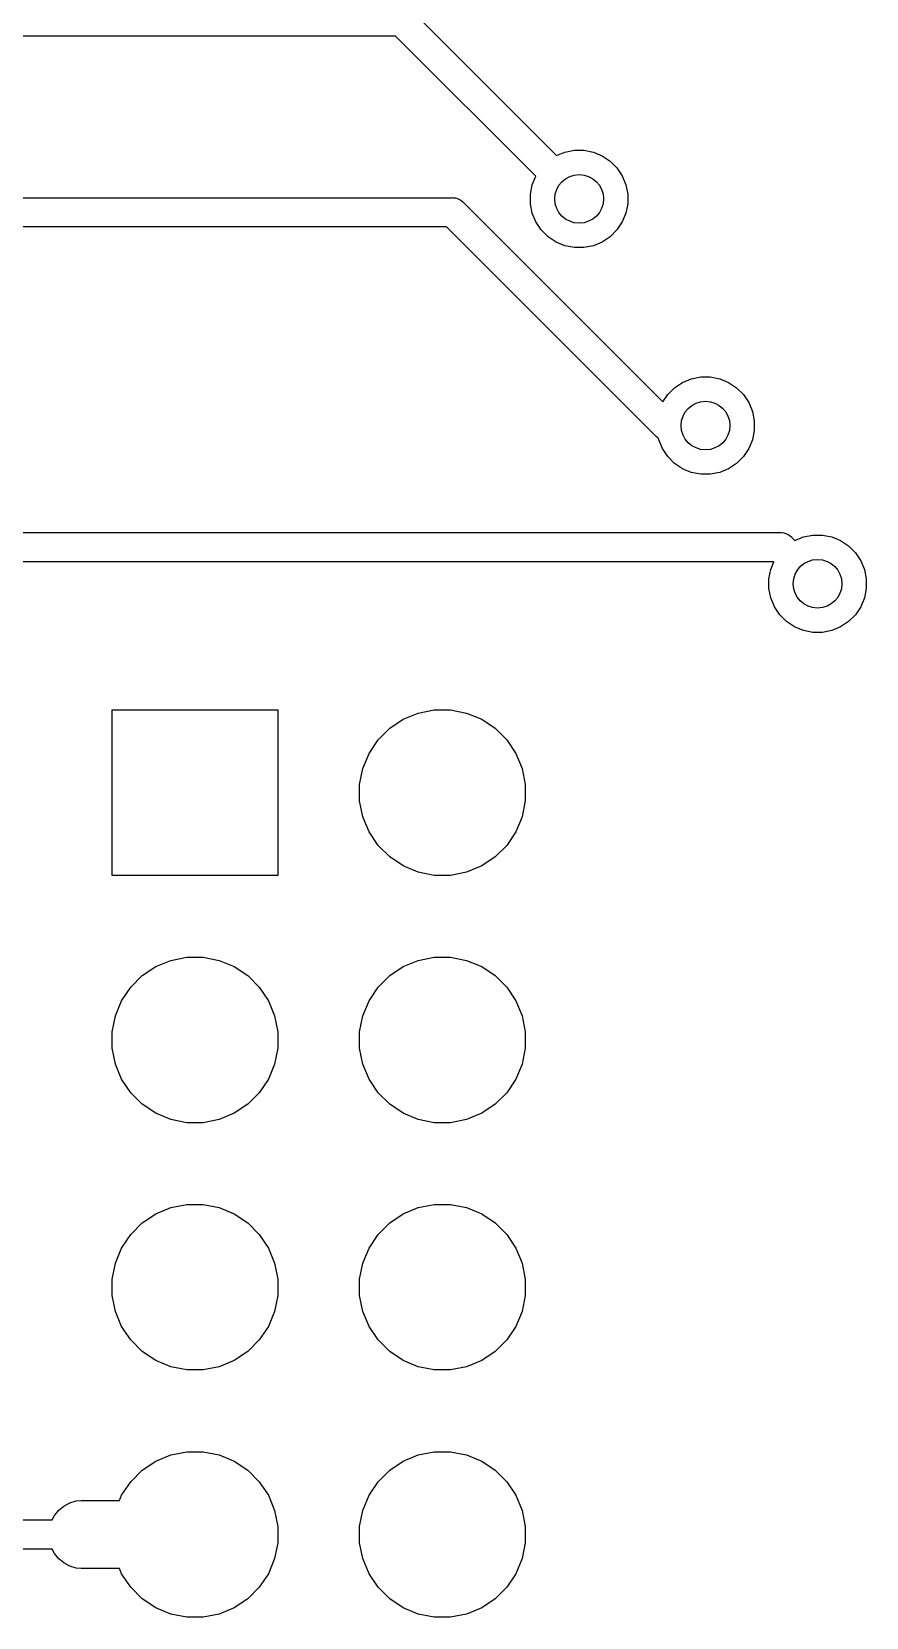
# Model space of a CAD drawing. Extents: x -3.6 to 94.4, y -84.3 to 13.7.
# Drawn here: x 85.83 to 94.4, y -38.49 to -22.2 of the extents above; entities that cross this region are included whole.
import ezdxf

# ---------------------------------------------------------------- set-up
doc = ezdxf.new("R2010")
doc.units = 0
doc.layers.add('BLACK', color=7, linetype='CONTINUOUS')

msp = doc.modelspace()

# ---------------------------------------------------------------- linework, layer by layer
at = {"layer": 'BLACK', "linetype": 'CONTINUOUS'}
for p, q in [((89.7423, -21.9991), (91.2203, -23.4772)), ((89.5689, -22.25), (84.7311, -22.25)), ((91.0082, -23.6893), (89.5689, -22.25)), ((91.2203, -23.4772), (91.3072, -23.4412)), ((91.3072, -23.4412), (91.4038, -23.422)), ((91.4038, -23.422), (91.5023, -23.422)), ((91.5023, -23.422), (91.5989, -23.4412)), ((91.5989, -23.4412), (91.6899, -23.4789)), ((91.6899, -23.4789), (91.7718, -23.5336)), ((91.7718, -23.5336), (91.8414, -23.6033)), ((91.8414, -23.6033), (91.8961, -23.6852)), ((90.9722, -23.7762), (91.0082, -23.6893)), ((91.8961, -23.6852), (91.9338, -23.7762)), ((80.4261, -23.91), (90.1466, -23.91)), ((90.1466, -23.91), (90.154, -23.9093)), ((90.154, -23.9093), (90.1614, -23.91)), ((90.1614, -23.91), (90.1614, -23.91)), ((90.1614, -23.91), (90.1834, -23.9122)), ((90.1834, -23.9122), (90.2117, -23.9207)), ((90.2117, -23.9207), (90.2377, -23.9347)), ((90.2377, -23.9347), (90.2606, -23.9534)), ((90.953, -23.8728), (90.9722, -23.7762)), ((90.953, -23.9712), (90.953, -23.8728)), ((91.9338, -23.7762), (91.953, -23.8728)), ((91.953, -23.8728), (91.953, -23.9712)), ((90.2606, -23.9534), (90.2653, -23.9591)), ((90.2653, -23.9591), (92.3119, -26.0057)), ((90.9722, -24.0678), (90.953, -23.9712)), ((91.0099, -24.1588), (90.9722, -24.0678)), ((91.9338, -24.0678), (91.8961, -24.1588)), ((91.953, -23.9712), (91.9338, -24.0678)), ((90.0919, -24.21), (80.4261, -24.21)), ((92.2327, -26.3509), (90.0919, -24.21)), ((91.0646, -24.2407), (91.0099, -24.1588)), ((91.1343, -24.3104), (91.0646, -24.2407)), ((91.8414, -24.2407), (91.7718, -24.3104)), ((91.8961, -24.1588), (91.8414, -24.2407)), ((91.2162, -24.3651), (91.1343, -24.3104)), ((91.3072, -24.4028), (91.2162, -24.3651)), ((91.4038, -24.422), (91.3072, -24.4028)), ((91.5023, -24.422), (91.4038, -24.422)), ((91.5989, -24.4028), (91.5023, -24.422)), ((91.6899, -24.3651), (91.5989, -24.4028)), ((91.7718, -24.3104), (91.6899, -24.3651)), ((92.3616, -25.9313), (92.4313, -25.8616)), ((92.4313, -25.8616), (92.5132, -25.8069)), ((92.5132, -25.8069), (92.6042, -25.7692)), ((92.6042, -25.7692), (92.7008, -25.75)), ((92.7008, -25.75), (92.7993, -25.75)), ((92.7993, -25.75), (92.8959, -25.7692)), ((92.8959, -25.7692), (92.9868, -25.8069)), ((92.9868, -25.8069), (93.0687, -25.8616)), ((93.0687, -25.8616), (93.1384, -25.9313)), ((92.3119, -26.0057), (92.3616, -25.9313)), ((93.1384, -25.9313), (93.1931, -26.0132)), ((93.1931, -26.0132), (93.2308, -26.1042)), ((93.2308, -26.1042), (93.25, -26.2008)), ((93.25, -26.2008), (93.25, -26.2992)), ((92.2374, -26.3566), (92.2327, -26.3509)), ((92.2447, -26.3625), (92.2374, -26.3566)), ((92.2603, -26.3753), (92.2447, -26.3625)), ((92.2657, -26.3782), (92.2603, -26.3753)), ((92.2692, -26.3958), (92.2657, -26.3782)), ((93.25, -26.2992), (93.2308, -26.3958)), ((92.3069, -26.4868), (92.2692, -26.3958)), ((92.3616, -26.5687), (92.3069, -26.4868)), ((93.1931, -26.4868), (93.1384, -26.5687)), ((93.2308, -26.3958), (93.1931, -26.4868)), ((92.4313, -26.6384), (92.3616, -26.5687)), ((92.5132, -26.6931), (92.4313, -26.6384)), ((92.6042, -26.7308), (92.5132, -26.6931)), ((92.9868, -26.6931), (92.8959, -26.7308)), ((93.0687, -26.6384), (92.9868, -26.6931)), ((93.1384, -26.5687), (93.0687, -26.6384)), ((92.7008, -26.75), (92.6042, -26.7308)), ((92.7993, -26.75), (92.7008, -26.75)), ((92.8959, -26.7308), (92.7993, -26.75)), ((84.1607, -27.35), (93.5177, -27.35)), ((93.5177, -27.35), (93.525, -27.3493)), ((93.525, -27.3493), (93.5324, -27.35)), ((93.5324, -27.35), (93.5324, -27.35)), ((93.5324, -27.35), (93.5544, -27.3522)), ((93.5544, -27.3522), (93.5827, -27.3607)), ((93.5827, -27.3607), (93.6087, -27.3747)), ((93.6087, -27.3747), (93.6316, -27.3934)), ((93.6316, -27.3934), (93.6363, -27.3991)), ((93.6363, -27.3991), (93.6673, -27.4302)), ((93.6673, -27.4302), (93.7542, -27.3942)), ((93.7542, -27.3942), (93.8508, -27.375)), ((93.8508, -27.375), (93.9493, -27.375)), ((93.9493, -27.375), (94.0459, -27.3942)), ((94.0459, -27.3942), (94.1368, -27.4319)), ((94.1368, -27.4319), (94.2187, -27.4866)), ((94.2187, -27.4866), (94.2884, -27.5563)), ((93.452, -27.65), (84.1059, -27.65)), ((93.4192, -27.7292), (93.452, -27.65)), ((94.2884, -27.5563), (94.3431, -27.6382)), ((94.3431, -27.6382), (94.3808, -27.7292)), ((93.4, -27.8258), (93.4192, -27.7292)), ((93.4, -27.9242), (93.4, -27.8258)), ((94.3808, -27.7292), (94.4, -27.8258)), ((94.4, -27.8258), (94.4, -27.9242)), ((93.4192, -28.0208), (93.4, -27.9242)), ((94.4, -27.9242), (94.3808, -28.0208)), ((93.4569, -28.1118), (93.4192, -28.0208)), ((93.5116, -28.1937), (93.4569, -28.1118)), ((94.3431, -28.1118), (94.2884, -28.1937)), ((94.3808, -28.0208), (94.3431, -28.1118)), ((93.5813, -28.2634), (93.5116, -28.1937)), ((93.6632, -28.3181), (93.5813, -28.2634)), ((93.7542, -28.3558), (93.6632, -28.3181)), ((94.1368, -28.3181), (94.0459, -28.3558)), ((94.2187, -28.2634), (94.1368, -28.3181)), ((94.2884, -28.1937), (94.2187, -28.2634)), ((93.8508, -28.375), (93.7542, -28.3558)), ((93.9493, -28.375), (93.8508, -28.375)), ((94.0459, -28.3558), (93.9493, -28.375)), ((86.66, -30.87), (86.66, -29.17)), ((86.66, -29.17), (88.36, -29.17)), ((88.36, -29.17), (88.36, -30.87)), ((89.5082, -29.3598), (89.6474, -29.2667)), ((89.6474, -29.2667), (89.8021, -29.2027)), ((89.8021, -29.2027), (89.9663, -29.17)), ((89.9663, -29.17), (90.1337, -29.17)), ((90.1337, -29.17), (90.2979, -29.2027)), ((90.2979, -29.2027), (90.4526, -29.2667)), ((90.4526, -29.2667), (90.5918, -29.3598)), ((89.3898, -29.4782), (89.5082, -29.3598)), ((90.5918, -29.3598), (90.7102, -29.4782)), ((89.2327, -29.7721), (89.2967, -29.6174)), ((89.2967, -29.6174), (89.3898, -29.4782)), ((90.7102, -29.4782), (90.8033, -29.6174)), ((90.8033, -29.6174), (90.8673, -29.7721)), ((89.2, -29.9363), (89.2327, -29.7721)), ((90.8673, -29.7721), (90.9, -29.9363)), ((89.2, -30.1037), (89.2, -29.9363)), ((90.9, -29.9363), (90.9, -30.1037)), ((89.2327, -30.2679), (89.2, -30.1037)), ((90.9, -30.1037), (90.8673, -30.2679)), ((89.2967, -30.4226), (89.2327, -30.2679)), ((90.8673, -30.2679), (90.8033, -30.4226)), ((89.3898, -30.5618), (89.2967, -30.4226)), ((90.8033, -30.4226), (90.7102, -30.5618)), ((89.5082, -30.6802), (89.3898, -30.5618)), ((90.7102, -30.5618), (90.5918, -30.6802)), ((89.6474, -30.7733), (89.5082, -30.6802)), ((89.8021, -30.8373), (89.6474, -30.7733)), ((90.4526, -30.7733), (90.2979, -30.8373)), ((90.5918, -30.6802), (90.4526, -30.7733)), ((88.36, -30.87), (86.66, -30.87)), ((89.9663, -30.87), (89.8021, -30.8373)), ((90.1337, -30.87), (89.9663, -30.87)), ((90.2979, -30.8373), (90.1337, -30.87)), ((87.1074, -31.8067), (87.2621, -31.7427)), ((87.2621, -31.7427), (87.4263, -31.71)), ((87.4263, -31.71), (87.5937, -31.71)), ((87.5937, -31.71), (87.7579, -31.7427)), ((87.7579, -31.7427), (87.9126, -31.8067)), ((89.6474, -31.8067), (89.8021, -31.7427)), ((89.8021, -31.7427), (89.9663, -31.71)), ((89.9663, -31.71), (90.1337, -31.71)), ((90.1337, -31.71), (90.2979, -31.7427)), ((90.2979, -31.7427), (90.4526, -31.8067)), ((86.8498, -32.0182), (86.9682, -31.8998)), ((86.9682, -31.8998), (87.1074, -31.8067)), ((87.9126, -31.8067), (88.0518, -31.8998)), ((88.0518, -31.8998), (88.1702, -32.0182)), ((89.3898, -32.0182), (89.5082, -31.8998)), ((89.5082, -31.8998), (89.6474, -31.8067)), ((90.4526, -31.8067), (90.5918, -31.8998)), ((90.5918, -31.8998), (90.7102, -32.0182)), ((86.7567, -32.1574), (86.8498, -32.0182)), ((88.1702, -32.0182), (88.2633, -32.1574)), ((89.2967, -32.1574), (89.3898, -32.0182)), ((90.7102, -32.0182), (90.8033, -32.1574)), ((86.6927, -32.3121), (86.7567, -32.1574)), ((88.2633, -32.1574), (88.3273, -32.3121)), ((89.2327, -32.3121), (89.2967, -32.1574)), ((90.8033, -32.1574), (90.8673, -32.3121)), ((86.66, -32.4763), (86.6927, -32.3121)), ((88.3273, -32.3121), (88.36, -32.4763)), ((89.2, -32.4763), (89.2327, -32.3121)), ((90.8673, -32.3121), (90.9, -32.4763)), ((86.66, -32.6437), (86.66, -32.4763)), ((88.36, -32.4763), (88.36, -32.6437)), ((89.2, -32.6437), (89.2, -32.4763)), ((90.9, -32.4763), (90.9, -32.6437)), ((86.6927, -32.8079), (86.66, -32.6437)), ((88.36, -32.6437), (88.3273, -32.8079)), ((89.2327, -32.8079), (89.2, -32.6437)), ((90.9, -32.6437), (90.8673, -32.8079)), ((86.7567, -32.9626), (86.6927, -32.8079)), ((88.3273, -32.8079), (88.2633, -32.9626)), ((89.2967, -32.9626), (89.2327, -32.8079)), ((90.8673, -32.8079), (90.8033, -32.9626)), ((86.8498, -33.1018), (86.7567, -32.9626)), ((88.2633, -32.9626), (88.1702, -33.1018)), ((89.3898, -33.1018), (89.2967, -32.9626)), ((90.8033, -32.9626), (90.7102, -33.1018)), ((86.9682, -33.2202), (86.8498, -33.1018)), ((87.1074, -33.3133), (86.9682, -33.2202)), ((88.0518, -33.2202), (87.9126, -33.3133)), ((88.1702, -33.1018), (88.0518, -33.2202)), ((89.5082, -33.2202), (89.3898, -33.1018)), ((89.6474, -33.3133), (89.5082, -33.2202)), ((90.5918, -33.2202), (90.4526, -33.3133)), ((90.7102, -33.1018), (90.5918, -33.2202)), ((87.2621, -33.3773), (87.1074, -33.3133)), ((87.4263, -33.41), (87.2621, -33.3773)), ((87.7579, -33.3773), (87.5937, -33.41)), ((87.9126, -33.3133), (87.7579, -33.3773)), ((89.8021, -33.3773), (89.6474, -33.3133)), ((89.9663, -33.41), (89.8021, -33.3773)), ((90.2979, -33.3773), (90.1337, -33.41)), ((90.4526, -33.3133), (90.2979, -33.3773)), ((87.5937, -33.41), (87.4263, -33.41)), ((90.1337, -33.41), (89.9663, -33.41)), ((86.9682, -34.4398), (87.1074, -34.3467)), ((87.1074, -34.3467), (87.2621, -34.2827)), ((87.2621, -34.2827), (87.4263, -34.25)), ((87.4263, -34.25), (87.5937, -34.25)), ((87.5937, -34.25), (87.7579, -34.2827)), ((87.7579, -34.2827), (87.9126, -34.3467)), ((87.9126, -34.3467), (88.0518, -34.4398)), ((89.5082, -34.4398), (89.6474, -34.3467)), ((89.6474, -34.3467), (89.8021, -34.2827)), ((89.8021, -34.2827), (89.9663, -34.25)), ((89.9663, -34.25), (90.1337, -34.25)), ((90.1337, -34.25), (90.2979, -34.2827)), ((90.2979, -34.2827), (90.4526, -34.3467)), ((90.4526, -34.3467), (90.5918, -34.4398)), ((86.8498, -34.5582), (86.9682, -34.4398)), ((88.0518, -34.4398), (88.1702, -34.5582)), ((89.3898, -34.5582), (89.5082, -34.4398)), ((90.5918, -34.4398), (90.7102, -34.5582)), ((86.7567, -34.6974), (86.8498, -34.5582)), ((88.1702, -34.5582), (88.2633, -34.6974)), ((89.2967, -34.6974), (89.3898, -34.5582)), ((90.7102, -34.5582), (90.8033, -34.6974)), ((86.6927, -34.8521), (86.7567, -34.6974)), ((88.2633, -34.6974), (88.3273, -34.8521)), ((89.2327, -34.8521), (89.2967, -34.6974)), ((90.8033, -34.6974), (90.8673, -34.8521)), ((86.66, -35.0163), (86.6927, -34.8521)), ((88.3273, -34.8521), (88.36, -35.0163)), ((89.2, -35.0163), (89.2327, -34.8521)), ((90.8673, -34.8521), (90.9, -35.0163)), ((86.66, -35.1837), (86.66, -35.0163)), ((88.36, -35.0163), (88.36, -35.1837)), ((89.2, -35.1837), (89.2, -35.0163)), ((90.9, -35.0163), (90.9, -35.1837)), ((86.6927, -35.3479), (86.66, -35.1837)), ((88.36, -35.1837), (88.3273, -35.3479)), ((89.2327, -35.3479), (89.2, -35.1837)), ((90.9, -35.1837), (90.8673, -35.3479)), ((86.7567, -35.5026), (86.6927, -35.3479)), ((88.3273, -35.3479), (88.2633, -35.5026)), ((89.2967, -35.5026), (89.2327, -35.3479)), ((90.8673, -35.3479), (90.8033, -35.5026)), ((86.8498, -35.6418), (86.7567, -35.5026)), ((86.9682, -35.7602), (86.8498, -35.6418)), ((88.1702, -35.6418), (88.0518, -35.7602)), ((88.2633, -35.5026), (88.1702, -35.6418)), ((89.3898, -35.6418), (89.2967, -35.5026)), ((89.5082, -35.7602), (89.3898, -35.6418)), ((90.7102, -35.6418), (90.5918, -35.7602)), ((90.8033, -35.5026), (90.7102, -35.6418)), ((87.1074, -35.8533), (86.9682, -35.7602)), ((88.0518, -35.7602), (87.9126, -35.8533)), ((89.6474, -35.8533), (89.5082, -35.7602)), ((90.5918, -35.7602), (90.4526, -35.8533)), ((87.2621, -35.9173), (87.1074, -35.8533)), ((87.4263, -35.95), (87.2621, -35.9173)), ((87.5937, -35.95), (87.4263, -35.95)), ((87.7579, -35.9173), (87.5937, -35.95)), ((87.9126, -35.8533), (87.7579, -35.9173)), ((89.8021, -35.9173), (89.6474, -35.8533)), ((89.9663, -35.95), (89.8021, -35.9173)), ((90.1337, -35.95), (89.9663, -35.95)), ((90.2979, -35.9173), (90.1337, -35.95)), ((90.4526, -35.8533), (90.2979, -35.9173)), ((87.2621, -36.8227), (87.4263, -36.79)), ((87.4263, -36.79), (87.5937, -36.79)), ((87.5937, -36.79), (87.7579, -36.8227)), ((89.8021, -36.8227), (89.9663, -36.79)), ((89.9663, -36.79), (90.1337, -36.79)), ((90.1337, -36.79), (90.2979, -36.8227)), ((86.9682, -36.9798), (87.1074, -36.8867)), ((87.1074, -36.8867), (87.2621, -36.8227)), ((87.7579, -36.8227), (87.9126, -36.8867)), ((87.9126, -36.8867), (88.0518, -36.9798)), ((89.5082, -36.9798), (89.6474, -36.8867)), ((89.6474, -36.8867), (89.8021, -36.8227)), ((90.2979, -36.8227), (90.4526, -36.8867)), ((90.4526, -36.8867), (90.5918, -36.9798)), ((86.7567, -37.2374), (86.8498, -37.0982)), ((86.8498, -37.0982), (86.9682, -36.9798)), ((88.0518, -36.9798), (88.1702, -37.0982)), ((88.1702, -37.0982), (88.2633, -37.2374)), ((89.2967, -37.2374), (89.3898, -37.0982)), ((89.3898, -37.0982), (89.5082, -36.9798)), ((90.5918, -36.9798), (90.7102, -37.0982)), ((90.7102, -37.0982), (90.8033, -37.2374)), ((86.2914, -37.2951), (86.3428, -37.29)), ((86.3428, -37.29), (86.7349, -37.29)), ((86.7349, -37.29), (86.7567, -37.2374)), ((88.2633, -37.2374), (88.3273, -37.3921)), ((89.2327, -37.3921), (89.2967, -37.2374)), ((90.8033, -37.2374), (90.8673, -37.3921)), ((86.0433, -37.49), (86.0676, -37.4446)), ((86.0676, -37.4446), (86.1113, -37.3913)), ((86.1113, -37.3913), (86.1646, -37.3476)), ((86.1646, -37.3476), (86.2254, -37.3151)), ((86.2254, -37.3151), (86.2914, -37.2951)), ((88.3273, -37.3921), (88.36, -37.5563)), ((89.2, -37.5563), (89.2327, -37.3921)), ((90.8673, -37.3921), (90.9, -37.5563)), ((85.5771, -37.49), (86.0433, -37.49)), ((88.36, -37.5563), (88.36, -37.7237)), ((89.2, -37.7237), (89.2, -37.5563)), ((90.9, -37.5563), (90.9, -37.7237)), ((88.36, -37.7237), (88.3273, -37.8879)), ((89.2327, -37.8879), (89.2, -37.7237)), ((90.9, -37.7237), (90.8673, -37.8879)), ((86.0433, -37.79), (85.5224, -37.79)), ((86.0676, -37.8354), (86.0433, -37.79)), ((86.1113, -37.8887), (86.0676, -37.8354)), ((86.1646, -37.9324), (86.1113, -37.8887)), ((86.2254, -37.9649), (86.1646, -37.9324)), ((88.3273, -37.8879), (88.2633, -38.0426)), ((89.2967, -38.0426), (89.2327, -37.8879)), ((90.8673, -37.8879), (90.8033, -38.0426)), ((86.2914, -37.9849), (86.2254, -37.9649)), ((86.3428, -37.99), (86.2914, -37.9849)), ((86.7349, -37.99), (86.3428, -37.99)), ((86.7567, -38.0426), (86.7349, -37.99)), ((86.8498, -38.1818), (86.7567, -38.0426)), ((88.2633, -38.0426), (88.1702, -38.1818)), ((89.3898, -38.1818), (89.2967, -38.0426)), ((90.8033, -38.0426), (90.7102, -38.1818)), ((86.9682, -38.3002), (86.8498, -38.1818)), ((88.1702, -38.1818), (88.0518, -38.3002)), ((89.5082, -38.3002), (89.3898, -38.1818)), ((90.7102, -38.1818), (90.5918, -38.3002)), ((87.1074, -38.3933), (86.9682, -38.3002)), ((87.2621, -38.4573), (87.1074, -38.3933)), ((87.9126, -38.3933), (87.7579, -38.4573)), ((88.0518, -38.3002), (87.9126, -38.3933)), ((89.6474, -38.3933), (89.5082, -38.3002)), ((89.8021, -38.4573), (89.6474, -38.3933)), ((90.4526, -38.3933), (90.2979, -38.4573)), ((90.5918, -38.3002), (90.4526, -38.3933)), ((87.4263, -38.49), (87.2621, -38.4573)), ((87.5937, -38.49), (87.4263, -38.49)), ((87.7579, -38.4573), (87.5937, -38.49)), ((89.9663, -38.49), (89.8021, -38.4573)), ((90.1337, -38.49), (89.9663, -38.49)), ((90.2979, -38.4573), (90.1337, -38.49))]:
    msp.add_line(p, q, dxfattribs=at)
at = {"layer": 'BLACK'}
for centre in [(91.453, -23.922), (92.75, -26.25), (93.9, -27.875)]:
    msp.add_circle(centre, 0.25, dxfattribs=at)

doc.saveas('drawing.dxf')
